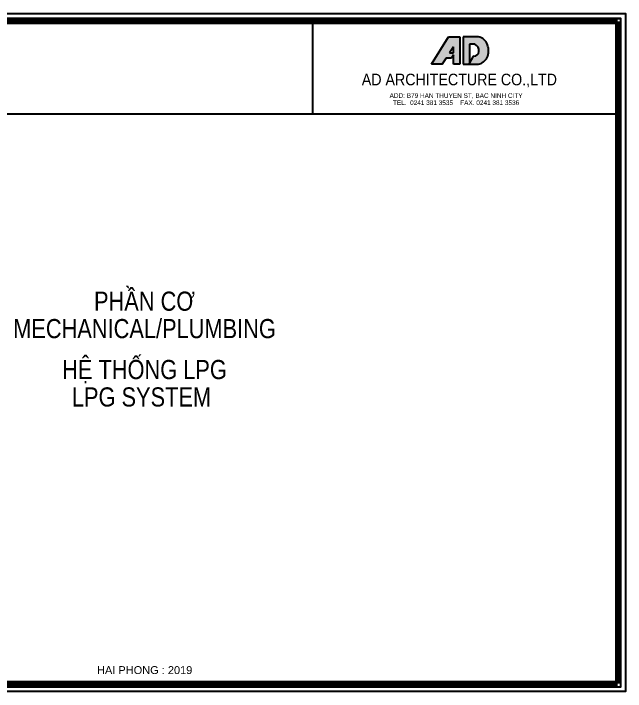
# Model space of a CAD drawing. Header units: millimetres. Extents: x 0 to 250523, y 0 to 177039.
# Drawn here: x 90881 to 250523, y 0 to 177039 of the extents above; entities that cross this region are included whole.
import ezdxf
from ezdxf.enums import TextEntityAlignment as Align

# ---------------------------------------------------------------- set-up
doc = ezdxf.new("R2010")
doc.units = ezdxf.units.MM
doc.header["$LTSCALE"] = 100
doc.layers.get('0').update_dxf_attribs({"linetype": 'CONTINUOUS'})
doc.layers.get('DEFPOINTS').update_dxf_attribs({"linetype": 'CONTINUOUS'})
for name, color, linetype in [('new block$0$2-net-text', 2, 'CONTINUOUS'), ('new block$0$FOR', 4, 'CONTINUOUS'), ('new block$0$SB1', 6, 'CONTINUOUS')]:
    doc.layers.add(name, color=color, linetype=linetype)
doc.layers.add('new block$0$Frame-Drawing', color=152, linetype='CONTINUOUS', lineweight=25)
doc.styles.add('iso a2 thuong', font='arial_1.ttf')
doc.styles.add('new block$0$AVANTH', font='Vhavan_1.ttf')
doc.styles.add('new block$0$ghichudam', font='Vhavanb_1.ttf')

# ---------------------------------------------------------------- blocks, each defined once
blk = doc.blocks.new('new block$0$ad mark1')
h = blk.add_hatch(color=20)
h.dxf.hatch_style = 1
h.paths.add_polyline_path([(-270389.6568202207, -687257.5379660877), (-274372.2464984603, -687257.5379660877), (-280466.8644639227, -697057.5377001555), (-276613.6051418781, -697057.5377001555), (-275229.4372556232, -694906.3182463349), (-273323.7895954951, -694906.3182463349), (-272619.0566331704, -693711.1963275468), (-272569.690397665, -693711.196327546), (-272569.690397665, -697057.5377001555), (-270389.6568202207, -697057.5377001555)])
h.paths.add_polyline_path([(-272569.690397665, -690842.9037224539), (-272569.690397665, -692994.1231762732), (-274054.5407423014, -692994.1231762732), (-272668.1464545561, -690842.9037224539)], flags=16)
h = blk.add_hatch(color=20)
h.dxf.hatch_style = 1
edge = h.paths.add_edge_path()
edge.add_ellipse((-264880.1992114365, -691732.6863554365), major_axis=(-4610.069501670975, 0.0179947178314738), ratio=0.9999999986495808, start_angle=200.3990888807957, end_angle=256.1042569687388)
edge.add_line((-263773.0462636563, -687257.5379660877), (-269197.6203072026, -687257.5379660877))
edge.add_line((-269197.6203072022, -687257.5379660877), (-269197.6203072022, -697057.5377001553))
edge.add_line((-269197.6203072022, -697057.5377001555), (-263796.0835638932, -697057.5377001555))
edge.add_ellipse((-264873.7779415869, -692440.001471619), major_axis=(-4741.631159330286, 0.0028744450222918), ratio=0.9999999986495969, start_angle=103.1372255041014, end_angle=151.9831810719051)
edge.add_ellipse((-266029.500206283, -692243.4952918767), major_axis=(-5865.861842462771, 0.001811827622972504), ratio=0.9999999986495709, start_angle=155.5937423752103, end_angle=201.1625678259788)
edge = h.paths.add_edge_path(flags=16)
edge.add_ellipse((-266089.7323883719, -692205.0126476882), major_axis=(2525.295429860979, 0.05985715308485652), ratio=0.9999999986495263, start_angle=-7.0769288668805075, end_angle=66.63322353501559, ccw=False)
edge.add_ellipse((-265365.2382671279, -692405.0104908796), major_axis=(-1785.028571694022, 0.08960765032207756), ratio=0.9999999986496586, start_angle=88.29391399112609, end_angle=176.4356466321745, ccw=False)
edge.add_ellipse((-265260.3693192863, -694646.4638140217), major_axis=(-483.7825366423376, 0.1237991971977909), ratio=0.9999999986497538, start_angle=-70.91029968378828, end_angle=-26.79431434316949)
edge.add_line((-265692.1525867288, -694428.26947882), (-266900.0216864414, -696818.513316397))
edge.add_line((-266900.0216864414, -696818.5133163981), (-266960.6751279979, -696818.5133163981))
edge.add_line((-266960.6751279979, -696818.5133163981), (-266960.6751279979, -689886.8061874235))
edge.add_line((-266960.6751279979, -689886.8061874232), (-265088.2156362767, -689886.8061874232))
at = {"layer": 'DEFPOINTS', "color": 10}
blk.add_line((-275229.4372556815, -694906.318246335), (-276613.6051418789, -697057.5377001556), dxfattribs=at)
at = {"layer": 'new block$0$FOR', "color": 41}
for p, q in [((-280466.8644639219, -697057.5377001556), (-274372.2464984603, -687257.5379660882)), ((-274372.2464984603, -687257.5379660882), (-270389.6568202207, -687257.5379660882)), ((-270389.6568202207, -687257.5379660882), (-270389.6568202207, -697057.5377001556)), ((-269197.6203072022, -687257.5379660882), (-269197.6203072022, -697057.5377001556)), ((-263773.0462636563, -687257.5379660882), (-269197.6203072022, -687257.5379660882)), ((-272668.1464545553, -690842.9037224539), (-274054.5407423014, -692994.1231762737)), ((-272569.690397665, -690842.9037224539), (-272668.1464545553, -690842.9037224539)), ((-272569.690397665, -692994.1231762737), (-272569.690397665, -690842.9037224539)), ((-265088.2156362767, -689886.8061874232), (-266960.6751279979, -689886.8061874232)), ((-266960.6751279979, -689886.8061874232), (-266960.6751279979, -696818.5133163983)), ((-265088.2156362767, -689886.8061874232), (-265088.2156362767, -689886.8061874232)), ((-274054.5407423014, -692994.1231762737), (-272569.690397665, -692994.1231762737)), ((-276613.6051418778, -697057.5377001556), (-275229.4372556232, -694906.318246335)), ((-273323.7895954951, -694906.318246335), (-275229.4372556815, -694906.318246335)), ((-272619.0566331704, -693711.1963275468), (-273323.7895954951, -694906.318246335)), ((-272569.690397665, -693711.1963275461), (-272619.0566331704, -693711.1963275468)), ((-272569.690397665, -697057.5377001556), (-272569.690397665, -693711.1963275461)), ((-266900.0216864414, -696818.5133163983), (-265692.1525867288, -694428.2694788204)), ((-276613.6051418789, -697057.5377001556), (-280466.8644639219, -697057.5377001556)), ((-270389.6568202207, -697057.5377001556), (-272569.690397665, -697057.5377001556)), ((-269197.6203072022, -697057.5377001556), (-263796.0835638928, -697057.5377001556)), ((-266960.6751279979, -696818.5133163983), (-266900.0216864414, -696818.5133163983))]:
    blk.add_line(p, q, dxfattribs=at)
for centre, major_axis, ratio, start_param, end_param in [((-264880.1992114365, -691732.6863554365), (3259.811404196612, 3259.811404196612), 0.9999999999999244, 5.853814505367121, 6.826053099005027), ((-266089.7323883719, -692205.0126476882), (1785.653522250039, 1785.653522250038), 0.9999999999999374, 5.374295137320621, 6.660779988223767), ((-266029.500206283, -692243.4952918768), (4147.790683507849, 4147.790683507849), 0.9999999999999812, 5.07181728177109, 5.867143321190803), ((-265365.2382671279, -692405.01049088), (-1262.205808394759, 1262.205808394759), 0.9999999999997434, 2.32636747241419, 3.864730915537273), ((-265260.3693192863, -694646.4638140221), (-342.0859232491423, 342.0859232491423), 0.999999999999376, -0.4524759376793839, 0.3174932594023085), ((-264873.7779415869, -692440.0014716196), (3352.839544384695, 3352.839544384695), 0.9999999999999737, 4.156278050695303, 5.008800801897396)]:
    blk.add_ellipse(centre, major_axis=major_axis, ratio=ratio, start_param=start_param, end_param=end_param, dxfattribs=at)

msp = doc.modelspace()

# ---------------------------------------------------------------- linework, layer by layer
for p, q in [((10692.12776809931, 175769.162197709), (249327.5327358396, 175769.1622066497)), ((168905.9846055508, 174933.8405638933), (168905.9846055508, 150855.0915974379)), ((11527.44940772658, 150855.091599226), (248492.2110962123, 150855.091599226)), ((10692.12776809931, 1196.574804782867), (249327.5327358396, 1196.574811935425))]:
    msp.add_line(p, q)
msp.add_lwpolyline([(10692.12776809931, 1196.574804782867), (249327.5327358396, 1196.574804782867), (249327.5327358396, 175769.1622066497), (10692.12776809931, 175769.1622066497)], close=True)
at = {"layer": 'DEFPOINTS'}
msp.add_lwpolyline([(0, 177038.7796765565), (250523.0414631218, 177038.7796765565), (250523.0414631218, 0), (0, 0)], close=True, dxfattribs=at)
at = {"layer": 'new block$0$Frame-Drawing', "lineweight": 100}
for p, q in [((11527.44940772658, 174933.840558529), (248492.2110962123, 174933.8405674696)), ((248492.2110962123, 2031.896452903864), (11527.44940772658, 2031.896443962934))]:
    msp.add_line(p, q, dxfattribs=at)
msp.add_lwpolyline([(248492.2110962123, 174933.8405674696), (248492.2110962123, 2031.896452903864)], dxfattribs=at)

# ---------------------------------------------------------------- block references
at = {"xscale": 0.7352638302414775, "yscale": 0.7352638302414775, "zscale": 0.7352638302414775}
msp.add_blockref('new block$0$ad mark1', (406106.3425211495, 676311.2437502595), dxfattribs=at)

# ---------------------------------------------------------------- texts
at = {"layer": 'new block$0$2-net-text', "style": 'iso a2 thuong'}
msp.add_text('HAI PHONG : 2019', height=2052.886461525447, dxfattribs=at).set_placement((112656.3029647619, 4548.625942468643))
at = {"layer": 'new block$0$FOR', "linetype": 'Continuous', "style": 'new block$0$AVANTH'}
for s, height, p in [('add: B79 Han Thuyen St, Bac Ninh City', 1215.771882432222, (206340.5929746936, 155002.3903854439)), ('Tel.  0241 381 3535    Fax. 0241 381 3536', 1215.771882434958, (206340.5929746936, 153158.6254996061))]:
    msp.add_text(s, height=height, dxfattribs=at).set_placement(p, align=Align.CENTER)
at = {"layer": 'new block$0$SB1', "style": 'new block$0$ghichudam', "width": 0.9761431615365209}
msp.add_text('ad Architecture co.,ltd', height=3039.429694756785, dxfattribs=at).set_placement((181737.9029432331, 158297.8531104121), (232657.9115277175, 158297.8531104121), align=Align.FIT)
at = {"layer": 'new block$0$SB1', "style": 'new block$0$ghichudam', "width": 0.85}
for s, p in [('PHÇN C¥', (125043.1350194165, 99422.68357696873)), ('MECHANICAL/PLUMBING', (125043.1350194165, 92265.8080508057)), ('HÖ THèNG LPG', (125043.1350194165, 81570.41403085645)), ('LPG SYSTEM ', (125043.1350194165, 74413.53850469342))]:
    msp.add_text(s, height=5000, dxfattribs=at).set_placement(p, align=Align.CENTER)

doc.saveas('drawing.dxf')
